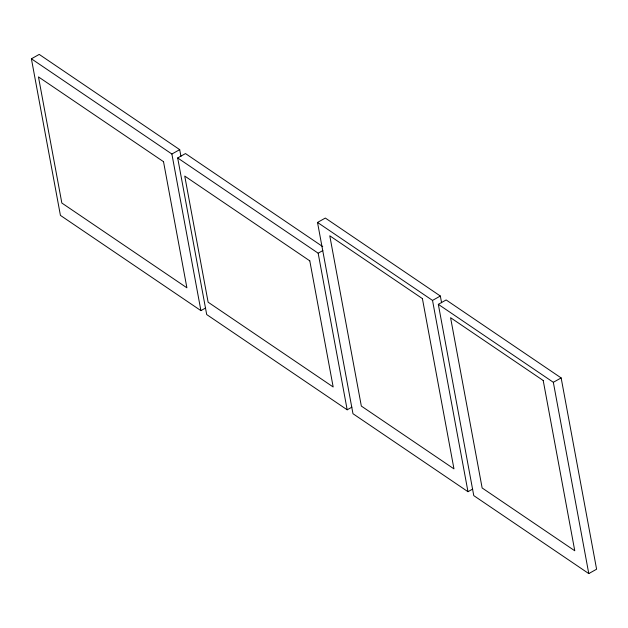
<?xml version="1.0" encoding="UTF-8"?>
<svg xmlns="http://www.w3.org/2000/svg" width="628" height="628" viewBox="0 0 628 628"><rect width="100%" height="100%" fill="white"/><g stroke="black" fill="none" stroke-linecap="round" stroke-linejoin="round"><path stroke-width="0.94" d="M205.599 308.003L200.913 310.632L60.421 215.388L31.4 58.789L39.219 54.408L179.702 149.645L180.95 156.372M31.4 58.789L171.884 154.025L179.702 149.645M351.876 407.172L347.182 409.801L206.698 314.557L177.677 157.95L185.488 153.57L322.729 246.616M472.672 489.071L467.986 491.7L352.975 413.726L317.517 222.438L325.335 218.057L440.346 296.024L441.594 302.759M177.677 157.95L318.161 253.194L322.847 250.564M317.517 222.438L432.527 300.412L440.346 296.024M438.32 304.337L446.139 299.949L561.149 377.923L596.6 569.211L588.781 573.592L473.771 495.625L438.32 304.337L553.331 382.303L588.781 573.592M553.331 382.303L561.149 377.923M432.527 300.412L467.986 491.7M318.161 253.194L347.182 409.801M171.884 154.025L200.913 310.632M422.409 298.598L329.779 235.798L361.336 406.073L453.965 468.873L422.409 298.598M543.212 380.497L450.582 317.697L482.139 487.972L574.769 550.772L543.212 380.497M163.516 161.679L38.465 76.899L61.842 203.032L186.893 287.805L163.516 161.679M309.792 260.848L184.742 176.068L208.119 302.194L333.17 386.974L309.792 260.848"/></g></svg>
